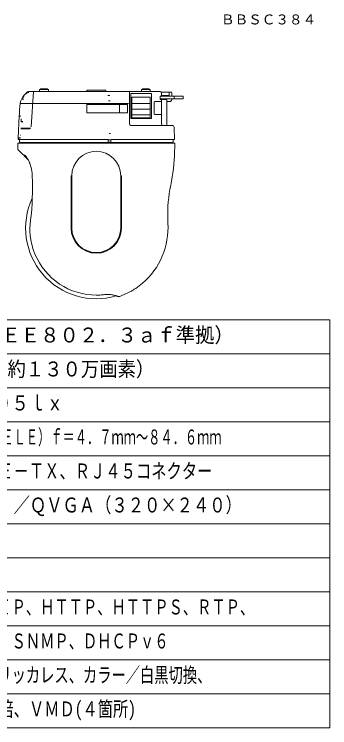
# Model space of a CAD drawing. Units: millimetres, scale not verified. Extents: x -62 to 63, y -56 to 57.
# Drawn here: x 16.1 to 62.5, y -56.4 to 48.6 of the extents above; entities that cross this region are included whole.
import ezdxf
from ezdxf.enums import TextEntityAlignment as Align

# ---------------------------------------------------------------- set-up
doc = ezdxf.new("R2010")
doc.units = ezdxf.units.MM
doc.header["$LTSCALE"] = 0.125
doc.layers.add('0-1_WAKU', color=1, linetype='Continuous', lineweight=18)
doc.layers.add('0-5_GAIKEI', color=7, linetype='Continuous', lineweight=18)
doc.layers.add('0-2_MOJI1', color=7, linetype='Continuous')
doc.layers.add('0-3_TOUROKU', color=7, linetype='Continuous')
doc.styles.add('ＭＳ ゴシック', font='')
doc.styles.get('ＭＳ ゴシック').set_extended_font_data('MS Gothic')

msp = doc.modelspace()

# ---------------------------------------------------------------- linework, layer by layer
at = {"layer": '0-1_WAKU', "color": 4}
for p, q in [((-62.4859, 3.6321), (62.5141, 3.6321)), ((62.5141, 3.6321), (62.5141, -56.3679)), ((62.5141, -56.3679), (-62.4859, -56.3679))]:
    msp.add_line(p, q, dxfattribs=at)
at = {"layer": '0-1_WAKU'}
for p, q in [((-62.4859, -1.3679), (62.5141, -1.3679)), ((-62.4859, -6.3679), (62.5141, -6.3679)), ((-62.4859, -11.3679), (62.5141, -11.3679)), ((-62.4859, -16.3679), (62.5141, -16.3679)), ((-62.4859, -21.3679), (62.5141, -21.3679)), ((-62.4859, -26.3679), (62.5141, -26.3679)), ((-62.4859, -31.3679), (62.5141, -31.3679)), ((-62.4859, -36.3679), (62.5141, -36.3679)), ((-62.4859, -41.3679), (62.5141, -41.3679)), ((-62.4859, -46.3679), (62.5141, -46.3679)), ((-62.4859, -51.3679), (62.5141, -51.3679))]:
    msp.add_line(p, q, dxfattribs=at)
at = {"layer": '0-5_GAIKEI', "color": 1}
for p, q in [((18.1346, 37.0363), (18.1329, 37.036)), ((18.1335, 37.0361), (18.1329, 37.036)), ((18.2597, 37.0488), (18.1582, 37.0488)), ((18.9539, 37.2234), (18.5881, 31.9921)), ((33.2694, 36.9234), (33.2694, 33.2234)), ((36.2694, 36.9234), (33.2694, 36.9234)), ((36.2694, 33.2234), (36.2694, 36.9234)), ((17.3652, 36.0105), (17.4607, 36.0105)), ((17.387, 36.2574), (17.3753, 36.1835)), ((17.4042, 36.3303), (17.387, 36.2574)), ((29.8784, 36.6248), (30.1524, 36.6248)), ((30.2321, 35.8108), (29.9571, 35.8107)), ((33.4194, 36.3834), (33.4194, 33.3234)), ((36.1194, 36.3834), (33.4194, 36.3834)), ((36.1194, 33.3234), (36.1194, 36.3834)), ((36.7694, 35.7234), (37.6694, 35.7234)), ((16.9781, 35.4548), (17.573, 35.4548)), ((18.7908, 35.4548), (17.6005, 35.4548)), ((18.7923, 35.471), (18.8314, 35.471)), ((32.8954, 35.4548), (18.8303, 35.4548)), ((26.7694, 34.0804), (26.7694, 35.2804)), ((26.7694, 35.2804), (32.7694, 35.2804)), ((31.5694, 35.2804), (31.5694, 34.0804)), ((32.7694, 35.2804), (32.7694, 34.0804)), ((33.0694, 34.7434), (33.0734, 34.7434)), ((36.1194, 35.4634), (33.4194, 35.4634)), ((36.6694, 33.9234), (36.6694, 35.6234)), ((32.7694, 34.0804), (26.7694, 34.0804)), ((36.1194, 34.6234), (33.4194, 34.6234)), ((36.1194, 33.7834), (33.4194, 33.7834)), ((37.6694, 33.8234), (36.7694, 33.8234)), ((17.0433, 33.5634), (16.814, 33.5634)), ((17.3703, 32.7234), (17.1352, 32.7234)), ((17.3757, 32.8034), (17.1399, 32.8034)), ((17.1402, 33.1634), (17.1402, 32.8083)), ((17.1402, 32.7234), (17.1402, 32.8034)), ((36.2694, 33.2234), (33.2694, 33.2234)), ((33.4194, 33.3234), (36.1194, 33.3234)), ((18.3892, 31.7234), (17.0851, 31.7234)), ((18.5239, 31.8034), (17.0885, 31.8034)), ((17.054, 30.7834), (17.0339, 30.7834)), ((30.2615, 31.0234), (30.0645, 31.0234)), ((16.9965, 30.3834), (16.6694, 30.3834)), ((16.6724, 30.3234), (16.9475, 30.3234)), ((16.9145, 30.3234), (16.9145, 30.3834)), ((30.2949, 29.7634), (29.9335, 29.7634)), ((29.9343, 29.8234), (29.9343, 30.1234)), ((30.3379, 30.1034), (29.9508, 30.1034)), ((30.3282, 29.8234), (30.3282, 30.1034)), ((24.4694, 24.8234), (24.5694, 24.8454)), ((24.4694, 17.1234), (24.4694, 24.8234)), ((24.5694, 24.8234), (24.5694, 17.1234)), ((31.8694, 24.8234), (31.7693, 24.8454)), ((31.7694, 17.1234), (31.7694, 24.8234)), ((31.8694, 24.8234), (31.8694, 17.1234))]:
    msp.add_line(p, q, dxfattribs=at)
at = {"layer": '0-5_GAIKEI'}
for p, q in [((37.4694, 37.2234), (18.3009, 37.2234)), ((18.932, 37.2163), (18.9535, 37.2163)), ((19.8194, 37.2234), (19.8194, 37.4634)), ((19.8794, 37.5234), (21.0594, 37.5234)), ((19.9694, 37.6234), (20.9694, 37.6234)), ((19.9694, 37.5234), (19.9694, 37.6234)), ((20.9694, 37.5234), (20.9694, 37.6234)), ((21.1194, 37.2234), (21.1194, 37.4634)), ((26.7694, 37.4234), (29.5694, 37.4234)), ((26.7694, 37.2234), (26.7694, 37.4234)), ((29.5694, 37.2234), (29.5694, 37.4234)), ((33.0694, 32.4234), (33.0694, 36.9234)), ((34.8194, 37.2234), (34.8194, 37.4634)), ((34.8794, 37.5234), (36.0594, 37.5234)), ((34.9694, 37.6234), (35.9694, 37.6234)), ((34.9694, 37.5234), (34.9694, 37.6234)), ((35.9694, 37.5234), (35.9694, 37.6234)), ((36.1194, 37.2234), (36.1194, 37.4634)), ((39.1694, 37.1234), (37.693, 37.1234)), ((37.7694, 36.9234), (37.7694, 36.5234)), ((38.8894, 36.5234), (38.8894, 37.1234)), ((39.2694, 36.5234), (39.2694, 37.0234)), ((37.7694, 36.5434), (37.5694, 36.5434)), ((37.5694, 36.5434), (37.5694, 36.0434)), ((37.5694, 36.5234), (40.9694, 36.5234)), ((40.9294, 36.1234), (37.5694, 36.1234)), ((37.7694, 36.0434), (37.5694, 36.0434)), ((37.7694, 36.6234), (38.8894, 36.6234)), ((37.7694, 36.1234), (37.7694, 32.4234)), ((37.7694, 36.0234), (38.4694, 36.0234)), ((38.5694, 32.2234), (38.5694, 35.9234)), ((38.5694, 35.7234), (38.9694, 35.7234)), ((39.2694, 36.0234), (39.2694, 36.1234)), ((39.6494, 36.1634), (39.6494, 36.5234)), ((40.9694, 36.1634), (40.9694, 36.5234)), ((16.6694, 30.3834), (16.814, 33.5634)), ((33.2694, 32.2234), (39.318, 32.2234)), ((39.6178, 31.9364), (39.6694, 30.1234)), ((39.7094, 29.6034), (16.6294, 29.6034)), ((16.6294, 29.6034), (16.6361, 28.9416)), ((16.6694, 30.1234), (16.6724, 30.3234)), ((29.969, 30.1234), (16.6694, 30.1234)), ((16.8694, 29.8234), (16.8694, 30.1234)), ((16.9775, 29.7234), (29.9169, 29.7234)), ((17.3094, 29.7234), (17.3094, 29.6034)), ((30.3109, 29.7234), (39.367, 29.7234)), ((39.6693, 30.1234), (30.3392, 30.1234)), ((39.0294, 29.7234), (39.0294, 29.6034)), ((39.4694, 29.8234), (39.4694, 30.1234)), ((39.7094, 29.6034), (39.7032, 28.9812)), ((16.6361, 28.9416), (16.6404, 28.702)), ((16.6685, 28.636), (16.6709, 28.6334)), ((16.6694, 28.6351), (16.6716, 28.6329)), ((16.6716, 28.6329), (16.6729, 28.6316)), ((16.6721, 28.6323), (16.6729, 28.6315)), ((17.5616, 27.7426), (17.6372, 27.6669)), ((17.6369, 27.6672), (17.7849, 27.519)), ((17.6486, 27.8886), (17.6599, 27.8746)), ((17.7846, 27.5193), (17.8573, 27.4466)), ((17.857, 27.4469), (17.9287, 27.3752)), ((17.9284, 27.3754), (18.0686, 27.2351)), ((18.0683, 27.2354), (18.1355, 27.1681)), ((35.8654, 9.8595), (35.4294, 9.4157)), ((34.4816, 8.6092), (33.9694, 8.2493)), ((34.9683, 8.9985), (34.4816, 8.6092)), ((35.4294, 9.4157), (34.9683, 8.9985)), ((28.1694, 7.2616), (28.1694, 7.254)), ((31.1037, 7.1576), (31.1431, 7.1446)), ((31.2138, 7.1199), (31.2758, 7.0971)), ((31.2139, 7.1198), (31.2759, 7.0971))]:
    msp.add_line(p, q, dxfattribs=at)
at = {"layer": '0-5_GAIKEI', "color": 1}
for points in [[(18.1329, 37.036), (18.0631, 37.0157), (17.9905, 36.9888), (17.9204, 36.9566), (17.853, 36.9193), (17.7888, 36.8771), (17.7282, 36.8304), (17.6714, 36.7794), (17.6188, 36.7244), (17.5706, 36.6658), (17.5272, 36.6038), (17.4886, 36.539), (17.4552, 36.4715), (17.427, 36.4018), (17.4042, 36.3303)], [(18.1379, 37.0375), (18.1386, 37.0378), (18.1385, 37.0378), (18.1377, 37.0375), (18.136, 37.0368), (18.1335, 37.0361)], [(18.1386, 37.0378), (18.1385, 37.0378), (18.1377, 37.0375)], [(17.3688, 36.0421), (17.3688, 36.0417), (17.3688, 36.0398), (17.3687, 36.0387), (17.3687, 36.0385)], [(17.3753, 36.1835), (17.3694, 36.1089), (17.3688, 36.0421)]]:
    msp.add_lwpolyline(points, dxfattribs=at)
at = {"layer": '0-5_GAIKEI'}
for points in [[(16.6404, 28.7035), (16.6415, 28.6906), (16.6443, 28.6775), (16.6485, 28.6659), (16.6534, 28.6562), (16.6575, 28.6495), (16.6685, 28.636)], [(16.6721, 28.6323), (16.7487, 28.5557), (16.835, 28.4694), (16.9201, 28.3842), (17.0042, 28.3002), (17.0871, 28.2173), (17.1689, 28.1355), (17.2495, 28.0547), (17.3291, 27.9751), (17.4851, 27.819), (17.5616, 27.7426)], [(39.7032, 28.9812), (39.69, 28.3591), (39.6668, 27.7374), (39.6305, 27.1162), (39.5779, 26.4963), (39.5075, 25.8781), (39.423, 25.2616), (39.3274, 24.6468), (39.2225, 24.0335), (39.1144, 23.4208), (39.0095, 22.8075), (38.9117, 22.1931), (38.8258, 21.5768), (38.7577, 20.9584), (38.7106, 20.3379), (38.6855, 19.7162), (38.6809, 19.094), (38.6924, 18.4719), (38.7112, 17.85), (38.721, 17.2278), (38.7065, 16.6058), (38.6573, 15.9854), (38.5714, 15.369), (38.4499, 14.7587), (38.2935, 14.1563), (38.1028, 13.5639), (37.8782, 12.9835), (37.6203, 12.4171), (37.3303, 11.8664), (37.0087, 11.3335), (36.6567, 10.8203), (36.2751, 10.3283), (35.8654, 9.8595)], [(17.6487, 27.8884), (17.674, 27.857), (17.8128, 27.6747), (17.9427, 27.4871), (18.064, 27.2944), (18.1758, 27.0968), (18.2771, 26.8949), (18.3664, 26.6903), (18.4435, 26.4834), (18.5117, 26.2685), (18.5738, 26.0363), (18.6293, 25.7821), (18.6755, 25.5066), (18.711, 25.2106), (18.7356, 24.8937), (18.7521, 24.5537), (18.7637, 24.1864), (18.77, 23.7867), (18.7705, 23.3464), (18.7662, 22.8533), (18.7611, 22.2881), (18.7544, 21.6243), (18.7314, 20.8258), (18.665, 19.835), (18.5759, 18.9758), (18.4905, 18.2619), (18.4257, 17.6493), (18.393, 17.1097), (18.3937, 16.6147), (18.4347, 16.0479), (18.5297, 15.3923), (18.6843, 14.6833), (18.892, 13.9797), (19.1495, 13.296), (19.4561, 12.6336), (19.8101, 11.9952), (20.2083, 11.3869), (20.6481, 10.8118), (21.128, 10.2716), (21.6475, 9.7667)], [(18.1353, 27.1683), (18.1782, 27.0922), (18.2798, 26.8892), (18.369, 26.6839), (18.4457, 26.477), (18.5135, 26.2624), (18.5753, 26.0301), (18.6306, 25.7751), (18.6766, 25.4986), (18.7119, 25.2019), (18.7362, 24.8843), (18.7525, 24.5434), (18.7639, 24.175), (18.7701, 23.774), (18.7704, 23.3321), (18.766, 22.8368), (18.761, 22.2687), (18.754, 21.6007), (18.7507, 21.4898)], [(21.6475, 9.7667), (22.1998, 9.3033), (22.7749, 8.8888), (23.3725, 8.5222), (24.0066, 8.1955), (24.6798, 7.9089), (25.3753, 7.6708), (26.0782, 7.4861), (26.7789, 7.3561), (27.4802, 7.279), (28.1694, 7.254)], [(28.1694, 7.254), (28.3408, 7.2556), (28.5253, 7.2607), (28.7055, 7.2691), (28.8805, 7.2806), (29.0489, 7.2947), (29.21, 7.3111), (29.363, 7.3291), (29.5063, 7.3455), (29.6405, 7.356), (29.7721, 7.3617), (29.908, 7.3628), (30.0472, 7.3588), (30.1843, 7.3498), (30.3163, 7.3363), (30.4425, 7.3189), (30.562, 7.2985), (30.6748, 7.2757), (30.7812, 7.251), (30.8816, 7.225), (30.9759, 7.1981), (31.0633, 7.171), (31.1429, 7.1447), (31.2139, 7.1198)], [(33.9726, 8.2514), (33.8619, 8.1795), (33.7584, 8.1139), (33.6542, 8.0496), (33.5495, 7.9864), (33.4442, 7.9246), (33.3384, 7.8639), (33.2322, 7.8045), (33.1256, 7.7464), (33.0188, 7.6896), (32.9117, 7.634), (32.8043, 7.5798), (32.6969, 7.5269), (32.5894, 7.4754), (32.4817, 7.4251), (32.3739, 7.3763), (32.266, 7.3287), (32.1577, 7.2825), (32.0493, 7.2377), (31.9405, 7.1942), (31.8313, 7.152), (31.7218, 7.1112), (31.6118, 7.0718), (31.5027, 7.0342)], [(31.2758, 7.0971), (31.3286, 7.077), (31.3715, 7.0602), (31.4037, 7.0473), (31.4092, 7.045)], [(31.3285, 7.077), (31.3714, 7.0602), (31.4036, 7.0473), (31.4241, 7.0389), (31.4312, 7.036)], [(31.4312, 7.036), (31.4498, 7.0304), (31.4691, 7.0285), (31.4884, 7.0303), (31.5014, 7.0337)]]:
    msp.add_lwpolyline(points, dxfattribs=at)
for centre, radius, start, end in [((19.8948, 34.7692), 3, 127.81016, 138.68031), ((18.3009, 36.8234), 0.4, 90, 127.81016), ((19.8794, 37.4634), 0.06, 90, 180), ((21.0594, 37.4634), 0.06, 0, 90), ((32.7694, 36.9234), 0.3, 0, 90), ((34.8794, 37.4634), 0.06, 90, 180), ((36.0594, 37.4634), 0.06, 0, 90), ((37.4694, 36.9234), 0.3, 0, 90), ((39.1694, 37.0234), 0.1, 0, 90), ((19.8948, 34.7692), 3, 140.57294, 165.64272), ((38.4694, 35.9234), 0.1, 0, 90), ((38.9694, 36.0234), 0.3, 270, 0), ((40.9294, 36.1634), 0.04, 270, 0), ((76.664, 29.3234), 60, 174.13464, 175.94772), ((17.376, 35.4139), 0.4, 165.64272, 174.13464), ((33.2694, 32.4234), 0.2, 180, 270), ((37.9694, 32.4234), 0.2, 180, 270), ((39.318, 31.9234), 0.3, 2.49608, 90), ((16.9694, 29.8234), 0.1, 180, 270), ((39.3694, 29.8234), 0.1, 270, 0)]:
    msp.add_arc(centre, radius, start, end, dxfattribs=at)
at = {"layer": '0-5_GAIKEI', "color": 1}
for centre, radius, start, end in [((36.7694, 35.6234), 0.1, 90, 180), ((37.6694, 35.8234), 0.1, 270, 0), ((36.7694, 33.9234), 0.1, 180, 270), ((37.6694, 33.7234), 0.1, 0, 90), ((28.1694, 24.8234), 3.6, 0, 180), ((28.1694, 17.1234), 10.4, 155.12824, 286.4087), ((28.1694, 17.1234), 3.7, 180, 0), ((28.1694, 17.1234), 3.6, 180, 0)]:
    msp.add_arc(centre, radius, start, end, dxfattribs=at)

# ---------------------------------------------------------------- texts
at = {"layer": '0-2_MOJI1', "style": 'ＭＳ ゴシック'}
for s, width, p in [('ＤＣ１２Ｖ、ＰｏＥ（ＩＥＥＥ８０２．３ａｆ準拠）', 0.95, (-19.9859, -0.3679)), ('１／３型\u3000ＭＯＳセンサー（約１３０万画素）', 0.9, (-19.9859, -5.3679)), ('カラー０．６ｌｘ、白黒０．０５ｌｘ', 0.85, (-19.9859, -10.3679)), ('Ｆ＝１：１．６（ＷＩＤＥ）～２．８（ＴＥＬＥ）ｆ＝４．７ｍｍ～８４．６ｍｍ', 0.6, (-19.9859, -15.3679)), ('１０ＢＡＳＥ－Ｔ／１００ＢＡＳＥ－ＴＸ、ＲＪ４５コネクター', 0.75, (-19.9859, -20.3679)), ('ＳＸＶＧＡ（１２８０×９６０）／ＱＶＧＡ（３２０×２４０）', 0.8, (-19.9859, -25.3679)), ('ＩＰｖ６：ＴＣＰ／ＩＰ、ＵＤＰ／ＩＰ、ＨＴＴＰ、ＨＴＴＰＳ、ＲＴＰ、', 0.7, (-19.9859, -40.3679)), ('ＦＴＰ、ＳＭＴＰ、ＤＮＳ、ＮＴＰ、ＳＮＭＰ、ＤＨＣＰｖ６', 0.7, (-19.9859, -45.3679)), ('ワイドダイナミック、暗部補正、フリッカレス、カラー／白黒切換、', 0.7, (-19.9859, -50.3679)), ('デジタル（電子）ズーム\u3000最大８倍、ＶＭＤ(４箇所)', 0.75, (-19.9859, -55.3679))]:
    msp.add_text(s, height=2.199, dxfattribs=dict(at, width=width)).set_placement(p, align=Align.BOTTOM_LEFT)
at = {"layer": '0-3_TOUROKU', "style": 'ＭＳ ゴシック'}
msp.add_text('ＢＢＳＣ３８４', height=1.466, dxfattribs=at).set_placement((46.5141, 46.6321), align=Align.BOTTOM_LEFT)

doc.saveas('drawing.dxf')
